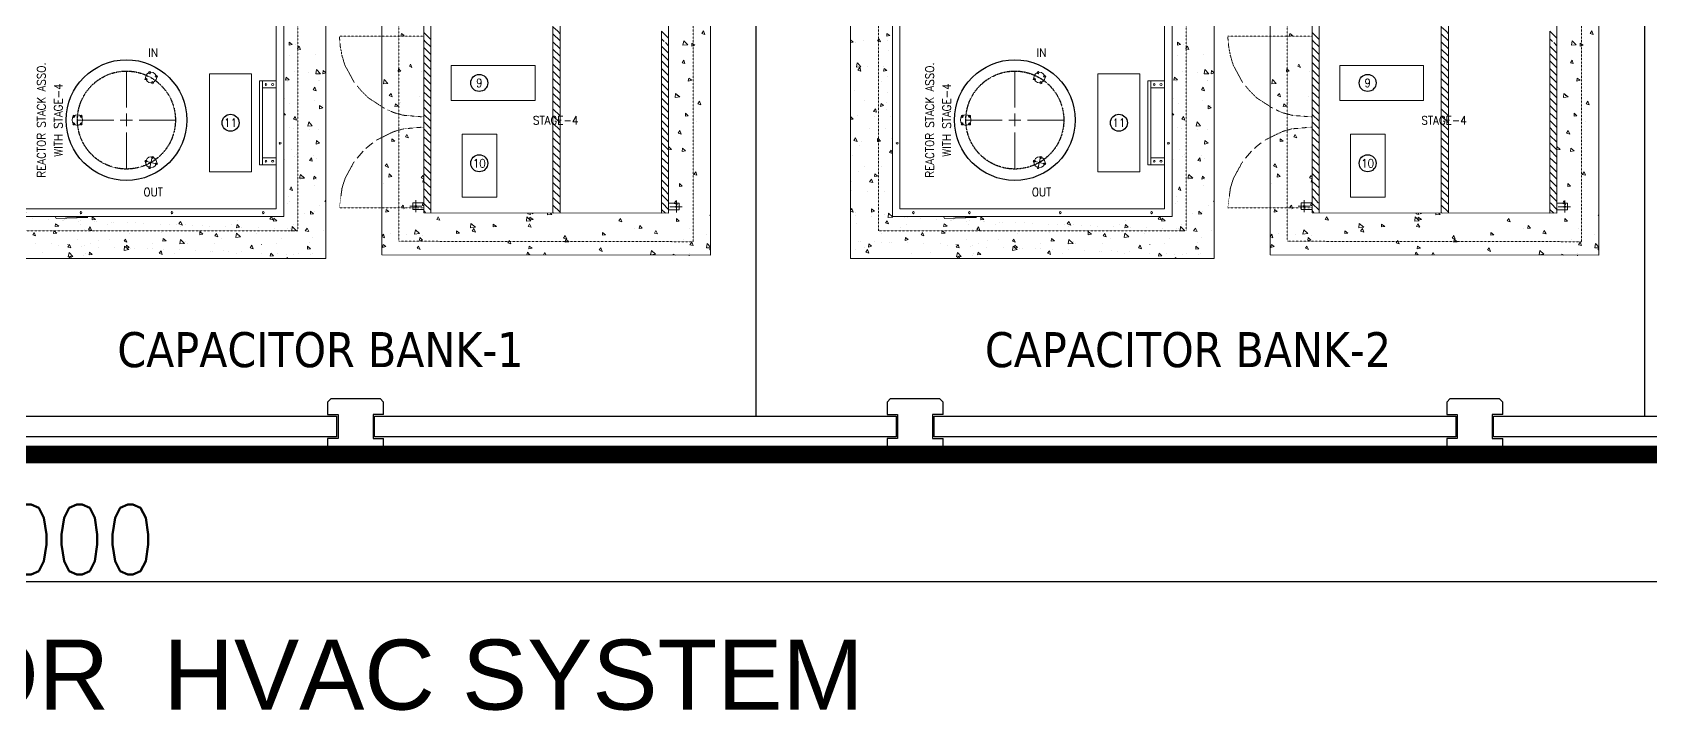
# Model space of a CAD drawing. Header units: metres. Extents: x 841183 to 1048542, y 259326 to 317714.
# Drawn here: x 945726 to 957293, y 260154 to 264999 of the extents above; entities that cross this region are included whole.
import ezdxf
from ezdxf.enums import TextEntityAlignment as Align

# ---------------------------------------------------------------- set-up
doc = ezdxf.new("R2010")
doc.units = ezdxf.units.M
doc.header["$PDMODE"] = 34
for name, pattern in [('CENTER2', [1.125, 0.75, -0.125, 0.125, -0.125]), ('HIDDEN2', [0.1875, 0.125, -0.0625]), ('PDF_IMPORT', [1, 0.8, -0.2])]:
    doc.linetypes.add(name, pattern=pattern)
doc.layers.add('A-AXIS DIMENSION', color=252, linetype='Continuous', transparency=0.6)
for name, color, linetype in [('A-TEXT', 252, 'Continuous'), ('A-WALL-1', 252, 'Continuous'), ('F-PLOT LIMITS - Zoom', 1, 'Continuous'), ('PDF_Geometry', 7, 'Continuous'), ('PRE CAST WALL', 252, 'Continuous'), ('TIP - FENCE', 2, 'Continuous')]:
    doc.layers.add(name, color=color, linetype=linetype)
doc.styles.add('ARIAL', font='arial.ttf', dxfattribs={"height": 1})
doc.styles.add('romans', font='romans.shx', dxfattribs={"width": 0.85})
doc.styles.add('TAHOMA', font='tahoma.ttf', dxfattribs={"height": 250})
doc.linetypes.add('FENCELINE2', pattern='A,0.25,-0.1,[132,ltypeshp.shx,S=0.1,R=0,X=-0.1,Y=0],-0.1,1', length=1.45)
doc.dimstyles.new('DIM-100', dxfattribs={"dimtxt": 200, "dimasz": 100, "dimexe": 50, "dimexo": 75, "dimgap": 50, "dimtad": 1, "dimdec": 0, "dimrnd": 5, "dimzin": 9, "dimdsep": 46, "dimtxsty": 'romans', "dimblk1": 'D-oblique', "dimblk2": 'D-oblique', "dimsah": 1, "dimcen": 100, "dimdle": 100, "dimclrd": 256, "dimclre": 256, "dimclrt": 131, "dimadec": 0, "dimazin": 0, "dimtfac": 1, "dimtdec": 0, "dimtofl": 0, "dimtmove": 2, "dimatfit": 3, "dimldrblk": 'OBLIQUE', "dimfxl": 100, "dimfxlon": 1, "dimtfillclr": 256, "dimtolj": 1, "dimtzin": 0, "dimarcsym": 0})

# ---------------------------------------------------------------- blocks, each defined once
blk = doc.blocks.new('D-oblique')
for p, q in [((0, -1), (0, 1)), ((-0.707, -0.707), (0.707, 0.707)), ((-1, 0), (0.647, 0))]:
    blk.add_line(p, q)
blk = doc.blocks.new('*D285')
at = {"layer": 'A-AXIS DIMENSION', "lineweight": -2, "transparency": 16777216}
for p, q in [((-43400, -50508), (-43400, -50808)), ((6600, -50508), (6600, -50808)), ((-43150, -50608), (6350, -50608))]:
    blk.add_line(p, q, dxfattribs=at)
at = {"layer": 'Defpoints', "color": 0, "transparency": 16777216}
for p in [(-43400, -49750), (6600, -49750), (6600, -50608)]:
    blk.add_point(p, dxfattribs=at)
at = {"layer": 'A-AXIS DIMENSION', "lineweight": -2, "transparency": 16777216, "xscale": 250, "yscale": 250, "zscale": 250, "rotation": 180}
blk.add_blockref('D-oblique', (-43400, -50608), dxfattribs=at)
at = {"layer": 'A-AXIS DIMENSION', "lineweight": -2, "transparency": 16777216, "xscale": 250, "yscale": 250, "zscale": 250}
blk.add_blockref('D-oblique', (6600, -50608), dxfattribs=at)
at = {"layer": 'A-AXIS DIMENSION', "color": 252, "transparency": 16777216, "insert": (-18400, -50308), "char_height": 500, "attachment_point": 5, "style": 'romans'}
blk.add_mtext('\\A1;50000', dxfattribs=at)
blk = doc.blocks.new('_OBLIQUE')
at = {"color": 0, "linetype": 'ByBlock'}
blk.add_line((-0.5, -0.5), (0.5, 0.5), dxfattribs=at)
blk = doc.blocks.new('CAP-2')
at = {"color": 252, "ltscale": 8e-05}
blk.add_circle((2825, 2188), 431, dxfattribs=at)
at = {"color": 252, "linetype": 'CENTER2', "ltscale": 0.2}
blk.add_circle((2825, 2188), 350, dxfattribs=at)
at = {"color": 252, "ltscale": 20}
for centre in [(5347, 2453), (3569, 2169), (5347, 1879)]:
    blk.add_circle(centre, 60.7, dxfattribs=at)
at = {"layer": 'PDF_Geometry', "color": 252, "lineweight": 18}
for points in [[(4250, 1200), (4250, 7650), (1650, 7650), (1650, 1200)], [(4650, 1225), (4650, 7625), (7000, 7622), (7000, 1222)], [(1950, 7350), (1950, 1500), (3950, 1500), (3950, 7350)], [(3894, 1553), (3894, 7297), (2003, 7297), (2003, 1553)], [(6700, 7325), (6700, 1522), (4950, 1525), (4950, 7328)], [(1931, 2791), (1909, 2788), (1909, 2806)], [(4809, 2791), (4787, 2788), (4791, 2806)], [(6959, 2800), (6937, 2806), (6950, 2825)], [(1866, 2747), (1850, 2753), (1844, 2753), (1850, 2763), (1856, 2769)], [(4009, 2728), (3987, 2722), (3987, 2744)], [(4047, 2697), (4050, 2703), (4059, 2716), (4069, 2691), (4050, 2697)], [(6803, 2722), (6809, 2753), (6837, 2725)], [(6887, 2722), (6866, 2716), (6866, 2738)], [(1725, 2538), (1703, 2544), (1716, 2563)], [(1909, 2541), (1887, 2538), (1891, 2556)], [(4178, 2519), (4184, 2550), (4212, 2519)], [(4787, 2538), (4766, 2535), (4769, 2556)], [(4866, 2563), (4847, 2572), (4856, 2588)], [(5747, 2328), (5747, 2578), (5147, 2578), (5147, 2328)], [(6816, 2591), (6797, 2597), (6809, 2616)], [(3719, 1819), (3719, 2519), (3419, 2519), (3419, 1819)], [(3797, 2469), (3797, 1869), (3797, 1919), (3894, 1919), (3894, 1869), (3775, 1869), (3775, 2469), (3894, 2469), (3894, 2419), (3797, 2419)], [(3987, 2475), (3962, 2472), (3966, 2494)], [(4250, 2525), (4228, 2519), (4231, 2541)], [(4662, 2447), (4666, 2478), (4694, 2450)], [(6866, 2472), (6841, 2466), (6844, 2488)], [(4181, 2397), (4159, 2403), (4172, 2422)], [(4725, 2353), (4703, 2363), (4716, 2378)], [(6747, 2350), (6750, 2378), (6781, 2353)], [(6931, 2297), (6909, 2303), (6922, 2322)], [(1837, 2244), (1816, 2250), (1828, 2269)], [(1887, 2291), (1866, 2285), (1869, 2306)], [(4041, 2188), (4019, 2194), (4031, 2213)], [(4228, 2275), (4206, 2269), (4206, 2291)], [(4766, 2288), (4744, 2285), (4747, 2303)], [(6841, 2219), (6822, 2216), (6822, 2238)], [(4122, 2144), (4128, 2175), (4153, 2147)], [(4841, 2060), (4819, 2069), (4828, 2085)], [(5472, 1638), (5225, 1638), (5225, 2088), (5472, 2088)], [(6791, 2088), (6769, 2094), (6781, 2113)], [(1697, 2035), (1675, 2041), (1687, 2060)], [(1866, 2038), (1850, 2035), (1844, 2035), (1844, 2056), (1850, 2053)], [(1950, 1950), (1928, 1956), (1941, 1972)], [(4206, 2022), (4181, 2016), (4184, 2041)], [(4744, 2038), (4722, 2035), (4722, 2053)], [(6822, 1969), (6797, 1963), (6800, 1988)], [(4153, 1894), (4134, 1900), (4147, 1919)], [(4697, 1850), (4675, 1860), (4687, 1875)], [(1809, 1741), (1787, 1747), (1800, 1766)], [(1844, 1788), (1822, 1785), (1825, 1803)], [(4062, 1772), (4069, 1800), (4097, 1772)], [(4181, 1772), (4162, 1766), (4166, 1788)], [(4722, 1785), (4700, 1781), (4703, 1803)], [(6903, 1794), (6881, 1800), (6894, 1819)], [(4012, 1685), (3994, 1691), (4003, 1710)], [(6797, 1716), (6778, 1713), (6778, 1735)], [(1822, 1538), (1800, 1531), (1800, 1553)], [(1919, 1491), (1922, 1522), (1953, 1494)], [(4162, 1519), (4141, 1516), (4141, 1538)], [(4700, 1535), (4678, 1531), (4681, 1550)], [(4809, 1556), (4791, 1566), (4803, 1581)], [(4872, 1597), (4872, 1550), (4950, 1550), (4950, 1597)], [(4950, 1525), (6650, 1522), (4950, 1525), (6650, 1522), (4950, 1525), (6700, 1522), (4950, 1525), (6650, 1522), (4950, 1525), (6650, 1522)], [(6775, 1594), (6775, 1547), (6700, 1547), (6700, 1594)], [(6762, 1585), (6741, 1591), (6750, 1610)], [(1922, 1447), (1900, 1453), (1912, 1469)], [(2328, 1381), (2306, 1397), (2306, 1400), (2306, 1397), (2303, 1378)], [(2341, 1431), (2316, 1428), (2319, 1447)], [(2575, 1400), (2553, 1406), (2566, 1425)], [(2603, 1478), (2581, 1475), (2581, 1497)], [(3225, 1438), (3200, 1447), (3212, 1463)], [(3372, 1372), (3350, 1369), (3350, 1391)], [(3634, 1422), (3612, 1419), (3616, 1441)], [(3872, 1475), (3850, 1481), (3862, 1500)], [(3900, 1469), (3875, 1466), (3878, 1488)], [(4009, 1428), (4037, 1400), (4028, 1397), (4003, 1397), (4006, 1397)], [(4128, 1391), (4103, 1397), (4116, 1416)], [(4884, 1372), (4891, 1403), (4919, 1378)], [(5066, 1472), (5044, 1478), (5053, 1497)], [(5206, 1381), (5184, 1378), (5184, 1397)], [(5284, 1419), (5287, 1450), (5319, 1422)], [(5319, 1388), (5297, 1394), (5309, 1413)], [(5469, 1428), (5447, 1425), (5447, 1444)], [(5684, 1466), (5687, 1497), (5716, 1469)], [(5719, 1422), (5697, 1428), (5706, 1447)], [(5731, 1478), (5709, 1475), (5709, 1494)], [(6366, 1460), (6344, 1469), (6356, 1485)], [(6512, 1416), (6491, 1413), (6494, 1435)], [(6622, 1375), (6600, 1381), (6609, 1400)], [(6775, 1466), (6756, 1463), (6756, 1485)], [(1800, 1288), (1778, 1281), (1781, 1303)], [(2062, 1335), (2041, 1328), (2044, 1350)], [(2175, 1360), (2156, 1369), (2166, 1385)], [(2428, 1275), (2406, 1281), (2419, 1300)], [(2828, 1316), (2809, 1322), (2819, 1338)], [(2809, 1256), (2812, 1288), (2841, 1263)], [(2844, 1278), (2822, 1275), (2825, 1294)], [(3109, 1325), (3084, 1322), (3087, 1341)], [(3206, 1303), (3212, 1335), (3241, 1306)], [(3478, 1353), (3456, 1360), (3469, 1378)], [(3606, 1350), (3612, 1381), (3641, 1353)], [(3731, 1269), (3709, 1275), (3722, 1294)], [(4141, 1269), (4119, 1266), (4119, 1288)], [(4669, 1347), (4650, 1356), (4662, 1372)], [(4678, 1285), (4656, 1278), (4659, 1300)], [(4925, 1263), (4903, 1272), (4912, 1288)], [(4941, 1331), (4919, 1328), (4922, 1350)], [(5572, 1303), (5550, 1310), (5562, 1328)], [(5725, 1272), (5700, 1269), (5703, 1288)], [(5972, 1338), (5950, 1344), (5962, 1363)], [(5987, 1319), (5962, 1316), (5966, 1338)], [(6225, 1250), (6203, 1260), (6216, 1275)], [(6250, 1369), (6228, 1366), (6228, 1385)], [(6875, 1291), (6853, 1297), (6866, 1316)], [(1781, 1238), (1759, 1244), (1772, 1263)], [(2409, 1210), (2416, 1241), (2441, 1213)], [(2581, 1228), (2559, 1225), (2562, 1244)], [(3081, 1228), (3059, 1238), (3072, 1253)], [(3875, 1219), (3853, 1216), (3856, 1238)], [(6572, 1225), (6578, 1256), (6606, 1231)]]:
    blk.add_lwpolyline(points, close=True, dxfattribs=at)
at = {"layer": 'PDF_Geometry', "color": 252, "linetype": 'PDF_IMPORT', "lineweight": 18, "ltscale": 0.035}
blk.add_lwpolyline([(4772, 1322), (4772, 7525), (6875, 7522), (6875, 1319)], close=True, dxfattribs=at)
for points in [[(1850, 1397), (4050, 1397), (4050, 7450), (1850, 7450), (1850, 1397)], [(4950, 2788), (4347, 2788), (4353, 2716), (4366, 2647), (4387, 2578), (4453, 2456)], [(4950, 1560), (4347, 1560), (4366, 1703), (4387, 1769), (4453, 1891)]]:
    blk.add_lwpolyline(points, dxfattribs=at)
at = {"layer": 'PDF_Geometry', "color": 252, "lineweight": 18}
for points in [[(6700, 5422), (6700, 7322), (4950, 7325), (4950, 5425), (4950, 3925), (4950, 1525)], [(5000, 7325), (5000, 6725), (5000, 5425), (5000, 1525)], [(5872, 7322), (5872, 1522)], [(5925, 7322), (5925, 1522)], [(4950, 4125), (6650, 4122), (4950, 4125), (6650, 4122), (4950, 4125), (6700, 4122), (6700, 2822), (6700, 1522)], [(4250, 2788), (4250, 2769)], [(4950, 2813), (5000, 2763)], [(5872, 2853), (5909, 2822), (5925, 2803)], [(5872, 2803), (5925, 2753)], [(6650, 1522), (6650, 2822), (6700, 2772)], [(1650, 2760), (1669, 2744), (1650, 2741)], [(1684, 2741), (1684, 2741)], [(1744, 2753), (1744, 2753)], [(1862, 2747), (1862, 2747)], [(1916, 2753), (1916, 2753)], [(1922, 2685), (1922, 2685)], [(1950, 2219), (1950, 2769)], [(3950, 2669), (3950, 2775)], [(4034, 2725), (4034, 2725)], [(4250, 2769), (4250, 2769)], [(4950, 2760), (4959, 2750), (5000, 2710)], [(4950, 2756), (4950, 2135)], [(4950, 2706), (5000, 2656)], [(4950, 2594), (4950, 2669)], [(5872, 2747), (5925, 2697)], [(5872, 2694), (5925, 2644)], [(6650, 2769), (6669, 2750)], [(6650, 2716), (6700, 2666)], [(6650, 2663), (6700, 2613)], [(6678, 2741), (6700, 2719)], [(1700, 2597), (1725, 2569), (1694, 2566), (1697, 2597)], [(1772, 2572), (1772, 2572)], [(1887, 2569), (1887, 2569)], [(3987, 2650), (3987, 2650)], [(4059, 2660), (4059, 2660)], [(4175, 2653), (4175, 2653)], [(4950, 2653), (5000, 2603)], [(4950, 2600), (5000, 2550)], [(4950, 2547), (5000, 2497)], [(5872, 2644), (5925, 2594)], [(5872, 2588), (5925, 2538)], [(6650, 2610), (6700, 2560)], [(6650, 2556), (6700, 2506)], [(1719, 2535), (1719, 2535)], [(1875, 2463), (1875, 2463)], [(1916, 2500), (1916, 2500)], [(3969, 2481), (3969, 2481)], [(3978, 2463), (3978, 2463)], [(4025, 2538), (4025, 2538)], [(4128, 2528), (4128, 2528)], [(4200, 2472), (4200, 2472)], [(4203, 2469), (4203, 2469)], [(4931, 2538), (4931, 2538)], [(4950, 2494), (5000, 2444)], [(4950, 2441), (5000, 2391)], [(5872, 2538), (5925, 2485)], [(5872, 2485), (5925, 2435)], [(6650, 2503), (6700, 2453)], [(6650, 2450), (6700, 2400)], [(1678, 2397), (1678, 2397)], [(1753, 2331), (1753, 2331)], [(1912, 2388), (1912, 2388)], [(3956, 2341), (3956, 2341)], [(4166, 2325), (4166, 2325)], [(4922, 2353), (4922, 2353)], [(4950, 2388), (5000, 2341)], [(4950, 2335), (5000, 2285)], [(5872, 2428), (5925, 2378)], [(5872, 2378), (5925, 2328)], [(5872, 2325), (5925, 2275)], [(6650, 2397), (6700, 2347)], [(6650, 2344), (6700, 2294)], [(6762, 2363), (6762, 2360)], [(1650, 2213), (1669, 2194), (1650, 2194)], [(1703, 2219), (1703, 2219)], [(1819, 2213), (1819, 2213)], [(1909, 2313), (1909, 2313)], [(1909, 2260), (1909, 2260)], [(1934, 2210), (1934, 2210)], [(2478, 2213), (2478, 2225)], [(3950, 2238), (3962, 2225), (3950, 2222)], [(3994, 2303), (3994, 2303)], [(4225, 2294), (4225, 2294)], [(4784, 2310), (4784, 2310)], [(4950, 2281), (5000, 2231)], [(4950, 2228), (5000, 2181)], [(4950, 2044), (4950, 2216)], [(5872, 2269), (5925, 2219)], [(5872, 2219), (5925, 2169)], [(6650, 2291), (6700, 2241)], [(6650, 2238), (6700, 2191)], [(1787, 2125), (1787, 2125)], [(1900, 2125), (1900, 2125)], [(3991, 2135), (3991, 2135)], [(4016, 2125), (4016, 2125)], [(4134, 2119), (4134, 2119)], [(4200, 2119), (4200, 2119)], [(4250, 2116), (4250, 2116)], [(4775, 2119), (4775, 2119)], [(4950, 2175), (5000, 2125)], [(4950, 2125), (5000, 2072)], [(5872, 2166), (5925, 2116)], [(5872, 2113), (5925, 2060)], [(6650, 2185), (6700, 2135)], [(6650, 2135), (6700, 2081)], [(6903, 2178), (6903, 2178)], [(1716, 2006), (1716, 2006)], [(1728, 2038), (1728, 2038)], [(1844, 2035), (1844, 2035)], [(1947, 2056), (1947, 2056)], [(3950, 1500), (3950, 2022)], [(4003, 1978), (4003, 1978)], [(4587, 2025), (4553, 2000), (4537, 1985)], [(4950, 2069), (5000, 2022)], [(4950, 2016), (5000, 1966)], [(5872, 2060), (5925, 2010)], [(5872, 2006), (5925, 1956)], [(6650, 2078), (6700, 2031)], [(6700, 2000), (6722, 1978), (6700, 1975), (6650, 2025)], [(6650, 1975), (6700, 1922)], [(1666, 1935), (1666, 1935)], [(1753, 1856), (1753, 1856)], [(1869, 1853), (1869, 1853)], [(3037, 1875), (2962, 1894)], [(2991, 1850), (3009, 1922)], [(3956, 1903), (3956, 1903)], [(4025, 1931), (4025, 1931)], [(4041, 1944), (4041, 1944)], [(4159, 1938), (4159, 1938)], [(4181, 1910), (4181, 1910)], [(4516, 1966), (4503, 1950), (4475, 1916)], [(4950, 1966), (5000, 1916)], [(4950, 1910), (5000, 1863)], [(4950, 1856), (5000, 1806)], [(5872, 1953), (5925, 1903)], [(5872, 1900), (5925, 1850)], [(6650, 1919), (6700, 1872)], [(6650, 1866), (6700, 1816)], [(1659, 1747), (1659, 1747)], [(1706, 1819), (1706, 1819)], [(4066, 1766), (4066, 1766)], [(4181, 1760), (4181, 1760)], [(4662, 1738), (4662, 1738)], [(4950, 1769), (4931, 1775), (4944, 1791), (4950, 1775), (4944, 1744), (4950, 1747)], [(4950, 1806), (5000, 1756)], [(4950, 1775), (4950, 1775)], [(4950, 1750), (5000, 1703)], [(5872, 1847), (5925, 1797)], [(5872, 1794), (5925, 1744)], [(5872, 1741), (5925, 1691)], [(6650, 1816), (6700, 1766)], [(6650, 1760), (6700, 1710)], [(1659, 1685), (1659, 1685)], [(1775, 1678), (1775, 1678)], [(1891, 1675), (1891, 1675)], [(3984, 1641), (3984, 1641)], [(4172, 1722), (4172, 1722)], [(4950, 1700), (5000, 1647)], [(4950, 1647), (4994, 1597), (5000, 1597)], [(5872, 1688), (5925, 1638)], [(5872, 1635), (5925, 1585)], [(6650, 1710), (6700, 1656)], [(6650, 1656), (6700, 1606)], [(1650, 1544), (1659, 1556), (1669, 1531), (1650, 1538)], [(1684, 1528), (1684, 1528)], [(1894, 1513), (1894, 1513)], [(2797, 1553), (2450, 1553)], [(3975, 1591), (3975, 1591)], [(3987, 1603), (3987, 1603)], [(4097, 1522), (4097, 1522)], [(4166, 1535), (4166, 1535)], [(4206, 1581), (4206, 1581)], [(4250, 1616), (4244, 1606), (4250, 1606)], [(4687, 1553), (4687, 1553)], [(4803, 1550), (4803, 1550)], [(4937, 1572), (4850, 1572)], [(4894, 1531), (4894, 1616)], [(4950, 1578), (4941, 1578), (4944, 1600), (4950, 1597)], [(4950, 1591), (5000, 1544)], [(4950, 1541), (4962, 1525)], [(5709, 1525), (5712, 1513), (5694, 1519), (5697, 1525)], [(5725, 1522), (5725, 1519), (5731, 1522)], [(5856, 1522), (5866, 1513), (5834, 1510), (5834, 1522)], [(5872, 1581), (5925, 1531)], [(5872, 1528), (5881, 1522)], [(6650, 1600), (6656, 1594), (6700, 1550)], [(6650, 1550), (6678, 1522)], [(6709, 1569), (6797, 1569)], [(6756, 1528), (6756, 1613)], [(7000, 1516), (6994, 1506), (7000, 1503)], [(1684, 1503), (1684, 1503)], [(1691, 1447), (1691, 1447)], [(1800, 1500), (1800, 1500)], [(1859, 1403), (1859, 1403)], [(1916, 1494), (1916, 1494)], [(2009, 1422), (2009, 1422)], [(2034, 1491), (2034, 1491)], [(2053, 1444), (2053, 1444)], [(2056, 1494), (2056, 1494)], [(2150, 1485), (2150, 1485)], [(2266, 1481), (2266, 1481)], [(2316, 1500), (2322, 1485), (2550, 1491), (2306, 1500)], [(2366, 1469), (2366, 1469)], [(2372, 1469), (2372, 1469)], [(2384, 1475), (2384, 1475)], [(2481, 1463), (2481, 1463)], [(2494, 1444), (2494, 1444)], [(2500, 1472), (2500, 1472)], [(2525, 1406), (2525, 1406)], [(2600, 1460), (2600, 1460)], [(2609, 1460), (2609, 1460)], [(2687, 1441), (2687, 1441)], [(2716, 1456), (2716, 1456)], [(2734, 1453), (2734, 1453)], [(2831, 1453), (2831, 1453)], [(2891, 1456), (2891, 1456)], [(2950, 1447), (2950, 1447)], [(3066, 1444), (3066, 1444)], [(3122, 1400), (3122, 1400)], [(3131, 1441), (3131, 1441)], [(3181, 1441), (3181, 1441)], [(3209, 1431), (3209, 1431)], [(3244, 1441), (3244, 1441)], [(3300, 1435), (3300, 1435)], [(3369, 1435), (3369, 1435)], [(3416, 1431), (3416, 1431)], [(3531, 1428), (3531, 1428)], [(3575, 1441), (3575, 1441)], [(3616, 1472), (3616, 1472)], [(3650, 1422), (3650, 1422)], [(3766, 1419), (3766, 1419)], [(3881, 1416), (3881, 1416)], [(3978, 1416), (3978, 1416)], [(3997, 1410), (3997, 1410)], [(4019, 1441), (4019, 1441)], [(4116, 1403), (4116, 1403)], [(4231, 1400), (4231, 1400)], [(6459, 1416), (6459, 1416)], [(6853, 1410), (6853, 1410)], [(1709, 1322), (1709, 1322)], [(1719, 1322), (1719, 1322)], [(1750, 1275), (1750, 1275)], [(1825, 1319), (1825, 1319)], [(1869, 1378), (1869, 1378)], [(1872, 1313), (1872, 1313)], [(1928, 1310), (1928, 1310)], [(1941, 1316), (1941, 1316)], [(2059, 1310), (2059, 1310)], [(2175, 1306), (2175, 1306)], [(2291, 1303), (2291, 1303)], [(2341, 1291), (2341, 1291)], [(2406, 1300), (2406, 1297)], [(2478, 1335), (2478, 1335)], [(2506, 1285), (2506, 1285)], [(2525, 1294), (2525, 1294)], [(2566, 1306), (2566, 1306)], [(2625, 1281), (2625, 1281)], [(2628, 1328), (2628, 1328)], [(2706, 1338), (2706, 1338)], [(2741, 1275), (2741, 1275)], [(2844, 1381), (2844, 1381)], [(3009, 1306), (3009, 1306)], [(3072, 1388), (3072, 1388)], [(3244, 1319), (3244, 1319)], [(3259, 1306), (3259, 1306)], [(3453, 1303), (3453, 1303)], [(3506, 1344), (3506, 1344)], [(3753, 1381), (3753, 1381)], [(3791, 1300), (3791, 1297)], [(3894, 1303), (3894, 1303)], [(3931, 1341), (3931, 1341)], [(4131, 1316), (4131, 1316)], [(4156, 1347), (4156, 1347)], [(4712, 1378), (4712, 1378)], [(4828, 1372), (4828, 1372)], [(4944, 1366), (4944, 1366)], [(6209, 1310), (6209, 1310)], [(6806, 1335), (6806, 1335)], [(6969, 1369), (6969, 1369)], [(7000, 1260), (6994, 1260), (6997, 1281), (7000, 1281), (6975, 1306), (6972, 1275), (7000, 1275)], [(1684, 1260), (1684, 1260)], [(2087, 1238), (2087, 1238)], [(2225, 1241), (2225, 1241)], [(2412, 1200), (2425, 1216), (2431, 1200)], [(2519, 1219), (2519, 1219)], [(2531, 1238), (2531, 1238)], [(2856, 1272), (2856, 1272)], [(2881, 1269), (2881, 1269)], [(2975, 1269), (2975, 1269)], [(3012, 1272), (3012, 1272)], [(3062, 1200), (3062, 1200)], [(3091, 1263), (3091, 1263)], [(3166, 1238), (3166, 1238)], [(3206, 1260), (3206, 1260)], [(3322, 1256), (3322, 1256)], [(3428, 1250), (3428, 1250)], [(3441, 1250), (3441, 1250)], [(3519, 1256), (3519, 1256)], [(3556, 1247), (3556, 1247)], [(3609, 1235), (3609, 1235)], [(3644, 1250), (3644, 1250)], [(3791, 1238), (3791, 1238)], [(3906, 1235), (3906, 1235)], [(3969, 1228), (3969, 1228)], [(3969, 1200), (3975, 1206), (3978, 1200)], [(4022, 1231), (4022, 1231)], [(4053, 1235), (4053, 1235)], [(4141, 1225), (4141, 1225)], [(4153, 1238), (4153, 1238)], [(5687, 1225), (5691, 1244), (5709, 1225), (5694, 1225)], [(5806, 1225), (5816, 1241), (5822, 1225)], [(6734, 1222), (6734, 1231), (6750, 1222)], [(6847, 1235), (6847, 1235)], [(6847, 1222), (6847, 1219)]]:
    blk.add_lwpolyline(points, dxfattribs=at)
at = {"layer": 'PDF_Geometry', "color": 252, "lineweight": 13}
for points in [[(2825, 2278), (2825, 2538)], [(2825, 2235), (2825, 2144)], [(2734, 2188), (2475, 2188)], [(2781, 2188), (2869, 2188)], [(2825, 2100), (2825, 1838)], [(2916, 2188), (3175, 2188)]]:
    blk.add_lwpolyline(points, dxfattribs=at)
at = {"layer": 'PDF_Geometry', "color": 252, "linetype": 'PDF_IMPORT', "lineweight": 18, "ltscale": 0.034319}
blk.add_lwpolyline([(4475, 2431), (4503, 2397), (4553, 2347), (4669, 2272)], dxfattribs=at)
at = {"layer": 'PDF_Geometry', "color": 252, "linetype": 'PDF_IMPORT', "lineweight": 18, "ltscale": 0.040035}
for points in [[(4694, 2260), (4737, 2241), (4806, 2222), (4950, 2210)], [(4950, 2138), (4806, 2125), (4737, 2106), (4612, 2044)]]:
    blk.add_lwpolyline(points, dxfattribs=at)
at = {"layer": 'PDF_Geometry', "color": 252, "lineweight": 18}
for points in [[(2966, 2488), (2959, 2488), (2956, 2485), (2956, 2481)], [(2956, 2481), (2956, 2478), (2959, 2475), (2966, 2475)], [(3000, 2531), (2981, 2531), (2962, 2513), (2962, 2491)], [(2962, 2491), (2962, 2472), (2981, 2453), (3000, 2453)], [(2972, 2481), (2972, 2485), (2969, 2488), (2966, 2488)], [(2966, 2475), (2969, 2475), (2972, 2478), (2972, 2481)], [(2991, 2535), (2987, 2535), (2984, 2531), (2984, 2528)], [(2984, 2528), (2984, 2522), (2987, 2519), (2991, 2519)], [(2997, 2528), (2997, 2531), (2994, 2535), (2991, 2535)], [(2991, 2519), (2994, 2519), (2997, 2522), (2997, 2528)], [(3041, 2491), (3041, 2513), (3022, 2531), (3000, 2531)], [(3000, 2453), (3022, 2453), (3041, 2472), (3041, 2491)], [(3012, 2463), (3009, 2463), (3003, 2460), (3003, 2453)], [(3003, 2453), (3003, 2450), (3009, 2447), (3012, 2447)], [(3019, 2453), (3019, 2460), (3016, 2463), (3012, 2463)], [(3012, 2447), (3016, 2447), (3019, 2450), (3019, 2453)], [(3037, 2506), (3034, 2506), (3031, 2503), (3031, 2500)], [(3031, 2500), (3031, 2497), (3034, 2494), (3037, 2494)], [(3047, 2500), (3047, 2503), (3044, 2506), (3037, 2506)], [(3037, 2494), (3044, 2494), (3047, 2497), (3047, 2500)], [(2475, 2225), (2453, 2225), (2437, 2210), (2437, 2188)], [(2450, 2222), (2444, 2222), (2441, 2219), (2441, 2216)], [(2441, 2216), (2441, 2210), (2444, 2206), (2450, 2206)], [(2456, 2216), (2456, 2219), (2453, 2222), (2450, 2222)], [(2450, 2206), (2453, 2206), (2456, 2210), (2456, 2216)], [(2512, 2188), (2512, 2210), (2497, 2225), (2475, 2225)], [(2503, 2222), (2500, 2222), (2494, 2219), (2494, 2216)], [(2494, 2216), (2494, 2210), (2500, 2206), (2503, 2206)], [(2509, 2216), (2509, 2219), (2506, 2222), (2503, 2222)], [(2503, 2206), (2506, 2206), (2509, 2210), (2509, 2216)], [(2437, 2188), (2437, 2166), (2453, 2150), (2475, 2150)], [(2450, 2169), (2444, 2169), (2441, 2166), (2441, 2160)], [(2441, 2160), (2441, 2156), (2444, 2153), (2450, 2153)], [(2456, 2160), (2456, 2166), (2453, 2169), (2450, 2169)], [(2450, 2153), (2453, 2153), (2456, 2156), (2456, 2160)], [(2475, 2150), (2497, 2150), (2512, 2166), (2512, 2188)], [(2503, 2169), (2500, 2169), (2494, 2166), (2494, 2160)], [(2494, 2160), (2494, 2156), (2500, 2153), (2503, 2153)], [(2509, 2160), (2509, 2166), (2506, 2169), (2503, 2169)], [(2503, 2153), (2506, 2153), (2509, 2156), (2509, 2160)], [(1984, 2028), (1981, 2028), (1978, 2025), (1978, 2022)], [(1978, 2022), (1978, 2019), (1981, 2016), (1984, 2016)], [(1991, 2022), (1991, 2025), (1987, 2028), (1984, 2028)], [(1984, 2016), (1987, 2016), (1991, 2019), (1991, 2022)], [(3922, 2028), (3919, 2028), (3916, 2025), (3916, 2022)], [(3916, 2022), (3916, 2019), (3919, 2016), (3922, 2016)], [(3931, 2022), (3931, 2025), (3928, 2028), (3922, 2028)], [(3922, 2016), (3928, 2016), (3931, 2019), (3931, 2022)], [(2966, 1900), (2959, 1900), (2956, 1897), (2956, 1894)], [(2956, 1894), (2956, 1891), (2959, 1888), (2966, 1888)], [(3000, 1925), (2981, 1925), (2962, 1906), (2962, 1885)], [(2962, 1885), (2962, 1866), (2981, 1847), (3000, 1847)], [(2972, 1894), (2972, 1897), (2969, 1900), (2966, 1900)], [(2966, 1888), (2969, 1888), (2972, 1891), (2972, 1894)], [(2991, 1856), (2987, 1856), (2984, 1853), (2984, 1847)], [(2997, 1847), (2997, 1853), (2994, 1856), (2991, 1856)], [(3041, 1885), (3041, 1906), (3022, 1925), (3000, 1925)], [(3000, 1847), (3022, 1847), (3041, 1866), (3041, 1885)], [(3012, 1928), (3009, 1928), (3003, 1925), (3003, 1922)], [(3003, 1922), (3003, 1916), (3009, 1913), (3012, 1913)], [(3019, 1922), (3019, 1925), (3016, 1928), (3012, 1928)], [(3012, 1913), (3016, 1913), (3019, 1916), (3019, 1922)], [(3037, 1881), (3034, 1881), (3031, 1878), (3031, 1875)], [(3031, 1875), (3031, 1872), (3034, 1869), (3037, 1869)], [(3047, 1875), (3047, 1878), (3044, 1881), (3037, 1881)], [(3037, 1869), (3044, 1869), (3047, 1872), (3047, 1875)], [(2984, 1847), (2984, 1844), (2987, 1841), (2991, 1841)], [(2991, 1841), (2994, 1841), (2997, 1844), (2997, 1847)], [(2100, 1535), (2097, 1535), (2094, 1531), (2094, 1528)], [(2094, 1528), (2094, 1522), (2097, 1519), (2100, 1519)], [(2106, 1528), (2106, 1531), (2103, 1535), (2100, 1535)], [(2100, 1519), (2103, 1519), (2106, 1522), (2106, 1528)], [(2500, 1535), (2497, 1535), (2494, 1531), (2494, 1528)], [(2494, 1528), (2494, 1522), (2497, 1519), (2500, 1519)], [(2506, 1528), (2506, 1531), (2503, 1535), (2500, 1535)], [(2500, 1519), (2503, 1519), (2506, 1522), (2506, 1528)], [(3150, 1535), (3147, 1535), (3144, 1531), (3144, 1528)], [(3144, 1528), (3144, 1522), (3147, 1519), (3150, 1519)], [(3156, 1528), (3156, 1531), (3153, 1535), (3150, 1535)], [(3150, 1519), (3153, 1519), (3156, 1522), (3156, 1528)], [(3803, 1535), (3800, 1535), (3797, 1531), (3797, 1528)], [(3797, 1528), (3797, 1522), (3800, 1519), (3803, 1519)], [(3809, 1528), (3809, 1531), (3806, 1535), (3803, 1535)], [(3803, 1519), (3806, 1519), (3809, 1522), (3809, 1528)], [(4894, 1578), (4891, 1578), (4887, 1575), (4887, 1572)], [(4894, 1578), (4891, 1578), (4887, 1575), (4887, 1572)], [(4887, 1572), (4887, 1569), (4891, 1566), (4894, 1566)], [(4887, 1572), (4887, 1569), (4891, 1566), (4894, 1566)], [(4900, 1572), (4900, 1575), (4897, 1578), (4894, 1578)], [(4900, 1572), (4900, 1575), (4897, 1578), (4894, 1578)], [(4894, 1566), (4897, 1566), (4900, 1569), (4900, 1572)], [(4894, 1566), (4897, 1566), (4900, 1569), (4900, 1572)], [(6756, 1575), (6753, 1575), (6750, 1572), (6750, 1569)], [(6756, 1575), (6753, 1575), (6750, 1572), (6750, 1569)], [(6750, 1569), (6750, 1566), (6753, 1563), (6756, 1563)], [(6750, 1569), (6750, 1566), (6753, 1563), (6756, 1563)], [(6762, 1569), (6762, 1572), (6759, 1575), (6756, 1575)], [(6762, 1569), (6762, 1572), (6759, 1575), (6756, 1575)], [(6756, 1563), (6759, 1563), (6762, 1566), (6762, 1569)], [(6756, 1563), (6759, 1563), (6762, 1566), (6762, 1569)]]:
    blk.add_open_spline(points, degree=3, dxfattribs=at)
at = {"layer": 'PDF_Geometry', "color": 252, "lineweight": 13}
for points in [[(3822, 2450), (3819, 2450), (3816, 2447), (3816, 2441)], [(3816, 2441), (3816, 2438), (3819, 2435), (3822, 2435)], [(3828, 2441), (3828, 2447), (3825, 2450), (3822, 2450)], [(3822, 2435), (3825, 2435), (3828, 2438), (3828, 2441)], [(3872, 2450), (3866, 2450), (3862, 2447), (3862, 2441)], [(3862, 2441), (3862, 2438), (3866, 2435), (3872, 2435)], [(3878, 2441), (3878, 2447), (3875, 2450), (3872, 2450)], [(3872, 2435), (3875, 2435), (3878, 2438), (3878, 2441)], [(3822, 1900), (3819, 1900), (3816, 1897), (3816, 1894)], [(3816, 1894), (3816, 1891), (3819, 1888), (3822, 1888)], [(3828, 1894), (3828, 1897), (3825, 1900), (3822, 1900)], [(3822, 1888), (3825, 1888), (3828, 1891), (3828, 1894)], [(3872, 1900), (3866, 1900), (3862, 1897), (3862, 1894)], [(3862, 1894), (3862, 1891), (3866, 1888), (3872, 1888)], [(3878, 1894), (3878, 1897), (3875, 1900), (3872, 1900)], [(3872, 1888), (3875, 1888), (3878, 1891), (3878, 1894)]]:
    blk.add_open_spline(points, degree=3, dxfattribs=at)
at = {"color": 252, "style": 'romans', "width": 0.9}
for s, p in [('IN', (3016, 2670)), ('9', (5347, 2453)), ('11', (3569, 2169)), ('STAGE-4', (5893, 2186)), ('10', (5347, 1879)), ('OUT', (3016, 1674))]:
    blk.add_text(s, height=60, dxfattribs=at).set_placement(p, align=Align.MIDDLE_CENTER)
for s, p in [('REACTOR STACK ASSO.', (2217, 2188)), ('WITH STAGE-4', (2338, 2188))]:
    blk.add_text(s, height=60, rotation=90, dxfattribs=at).set_placement(p, align=Align.MIDDLE_CENTER)
blk = doc.blocks.new('COLUMN-C1')
at = {"layer": 'A-WALL-1', "color": 252}
for p, q in [((923039, 204444, -68), (923064, 204469, -68)), ((923039, 204444, -68), (923039, 204094, -68)), ((923064, 204469, -68), (923154, 204469, -68)), ((923154, 204469, -68), (923154, 204394, -68)), ((923154, 204394, -68), (923324, 204394, -68)), ((923324, 204394, -68), (923324, 204469, -68)), ((923324, 204469, -68), (923414, 204469, -68)), ((923414, 204469, -68), (923439, 204444, -68)), ((923439, 204444, -68), (923439, 204094, -68)), ((923064, 204069, -68), (923039, 204094, -68)), ((923039, 204094, -68), (923064, 204069, -68)), ((923154, 204069, -68), (923064, 204069, -68)), ((923154, 204069, -68), (923154, 204144, -68)), ((923154, 204144, -68), (923324, 204144, -68)), ((923324, 204144, -68), (923324, 204069, -68)), ((923414, 204069, -68), (923324, 204069, -68)), ((923439, 204094, -68), (923414, 204069, -68))]:
    blk.add_line(p, q, dxfattribs=at)
blk = doc.blocks.new('A$C56b1935b')
at = {"layer": 'PRE CAST WALL', "color": 252, "elevation": 26}
for points in [[(18248, -49725), (21978, -49725), (21978, -49875), (18248, -49875)], [(22248, -49725), (25978, -49725), (25978, -49875), (22248, -49875)], [(26248, -49725), (29978, -49725), (29978, -49875), (26248, -49875)], [(30248, -49725), (33978, -49725), (33978, -49875), (30248, -49875)]]:
    blk.add_lwpolyline(points, close=True, dxfattribs=at)
at = {"layer": 'PRE CAST WALL', "color": 252, "xscale": -1, "rotation": 90}
for p in [(226382, 873439, 136), (230382, 873439, 136), (234382, 873439, 136)]:
    blk.add_blockref('COLUMN-C1', p, dxfattribs=at)
blk = doc.blocks.new('A$C10b3fa2f')
at = {"layer": 'F-PLOT LIMITS - Zoom', "color": 252, "linetype": 'HIDDEN2', "ltscale": 2500, "elevation": 74}
blk.add_lwpolyline([(-43400, 300, 100, 75, 0), (6600, 300, 128.5, 128.5, 0), (6600.1, -49700, 128.5, 128.5, 0), (-43400, -49700, 128.5, 128.5, 0)], format="xyseb", close=True, dxfattribs=at)
at = {"layer": 'TIP - FENCE', "color": 252, "linetype": 'FENCELINE2', "ltscale": 500, "elevation": 74}
for points in [[(-13203, -40650.8), (-13202.3, -49425.7)], [(-6850, -40650.3), (-6849.3, -49425.2)]]:
    blk.add_lwpolyline(points, dxfattribs=at)
at = {"color": 252}
for p in [(-20525, -49498.8, 74), (-14175, -49498.8, 74)]:
    blk.add_blockref('CAP-2', p, dxfattribs=at)
at = {"layer": 'A-TEXT', "color": 252, "style": 'TAHOMA'}
for s, p in [('CAPACITOR BANK-1', (-17765.3, -49075.8, 74)), ('CAPACITOR BANK-2', (-11563.8, -49075.8, 74))]:
    blk.add_text(s, height=250, dxfattribs=at).set_placement(p)
at = {"layer": 'A-AXIS DIMENSION', "color": 252}
dim = blk.add_linear_dim(base=(6600, -50607.8, 74), p1=(-43400, -49750, 74), p2=(6600, -49750, 74), dimstyle='DIM-100', override={"dimtxt": 500, "dimasz": 250, "dimexe": 200, "dimexo": 200, "dimrnd": 100, "dimdle": 200, "dimclrt": 252}, dxfattribs=at)
dim.commit()
dim.dimension.update_dxf_attribs({"geometry": '*D285', "text_midpoint": (-18400, -50307.8, 74)})
blk.add_blockref('A$C56b1935b', (-38175.6, 300, 6), dxfattribs=at)

msp = doc.modelspace()

# ---------------------------------------------------------------- block references
at = {"color": 2}
msp.add_blockref('A$C10b3fa2f', (964098.7, 311683.9, -103.7), dxfattribs=at)

# ---------------------------------------------------------------- next in the draw order: texts
at = {"layer": 'A-TEXT', "color": 7, "style": 'ARIAL', "oblique": 360}
msp.add_text('GROUND FLOOR  HVAC SYSTEM', height=500, rotation=359.99988, dxfattribs=at).set_placement((940571, 260161.4, -29.9))

doc.saveas('drawing.dxf')
